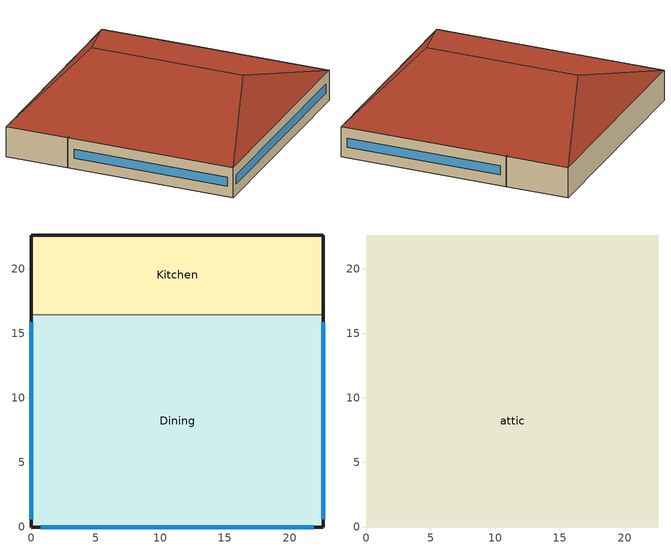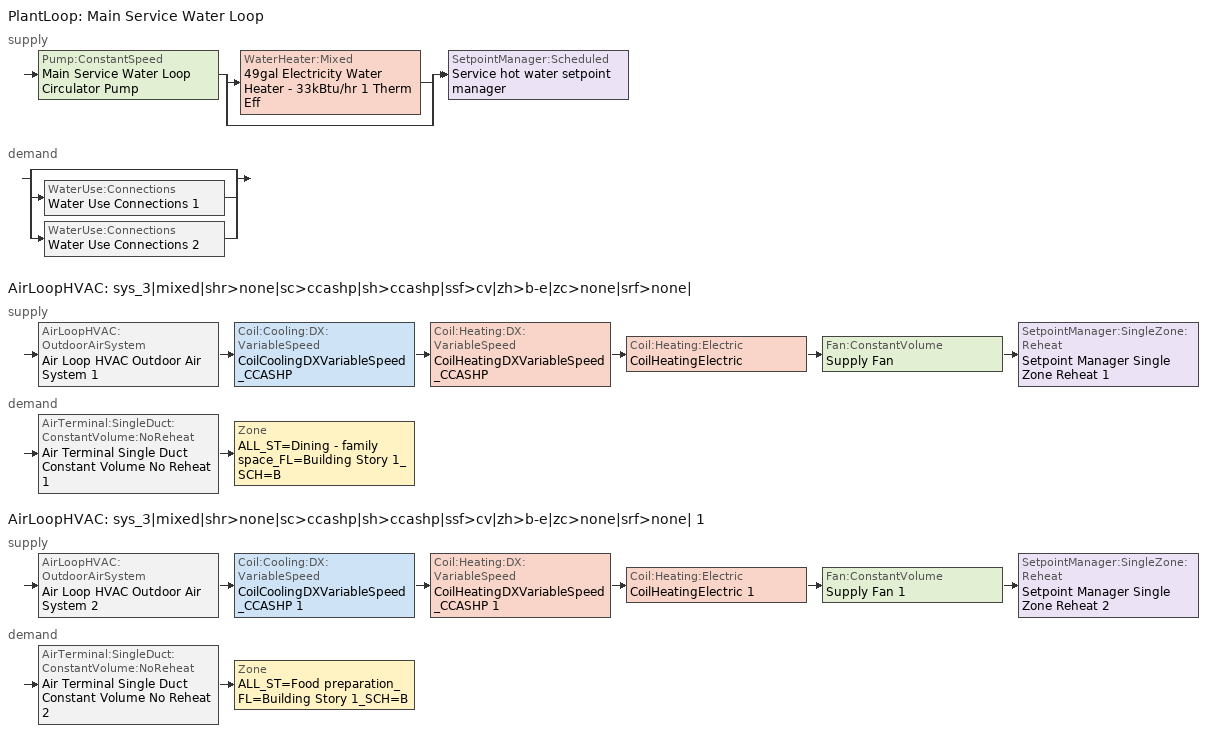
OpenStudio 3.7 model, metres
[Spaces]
Kitchen
 floor foundation (BTAP-Grnd-Floor-Mass:U-0.678_std): 22.61,22.61 22.61,16.44 0,16.44 0,22.61 z0
 wall outside: 22.61,16.44 22.61,22.61 0,22.61 0,16.44 z0:3.05
 wall to Dining: 0,16.44 22.61,16.44 z0:3.05
Dining
 floor foundation (BTAP-Grnd-Floor-Mass:U-0.678_std): 22.61,16.44 22.61,0 0,0 0,16.44 z0
 wall outside: 0,16.44 0,0 22.61,0 22.61,16.44 z0:3.05
 window: 0,15.84 0,0.6 / 22.61,0.6 22.61,15.84 / 0.75,0 21.86,0 z1.07:1.98
attic
 floor to Dining: 22.61,16.44 22.61,0 0,0 0,16.44 z3.05
 floor to Kitchen: 22.61,22.61 22.61,16.44 0,16.44 0,22.61 z3.05
 roof outside: 11.3,18.84,6.82 22.61,22.61,3.05 0,22.61,3.05; 11.3,3.77,6.82 0,0,3.05 22.61,0,3.05; 11.3,18.84,6.82 0,22.61,3.05 0,0,3.05 11.3,3.77,6.82; 11.3,3.77,6.82 22.61,0,3.05 22.61,22.61,3.05 11.3,18.84,6.82
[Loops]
PlantLoop 'Main Service Water Loop'
 supply: Pump:ConstantSpeed 'Main Service Water Loop Circulator Pump' > split
  | WaterHeater:Mixed '49gal Electricity Water Heater - 33kBtu/hr 1 Therm Eff'
  | bypass
  join > SetpointManager:Scheduled 'Service hot water setpoint manager'
 demand: split
  | bypass
  | WaterUse:Connections 'Water Use Connections 1'
  | WaterUse:Connections 'Water Use Connections 2'
AirLoopHVAC 'sys_3|mixed|shr>none|sc>ccashp|sh>ccashp|ssf>cv|zh>b-e|zc>none|srf>none|'
 supply: AirLoopHVAC:OutdoorAirSystem 'Air Loop HVAC Outdoor Air System 1' > Coil:Cooling:DX:VariableSpeed 'CoilCoolingDXVariableSpeed_CCASHP' > Coil:Heating:DX:VariableSpeed 'CoilHeatingDXVariableSpeed_CCASHP' > Coil:Heating:Electric 'CoilHeatingElectric' > Fan:ConstantVolume 'Supply Fan' > SetpointManager:SingleZone:Reheat 'Setpoint Manager Single Zone Reheat 1'
 demand: AirTerminal:SingleDuct:ConstantVolume:NoReheat 'Air Terminal Single Duct Constant Volume No Reheat 1' > Zone 'ALL_ST=Dining - family space_FL=Building Story 1_SCH=B'
AirLoopHVAC 'sys_3|mixed|shr>none|sc>ccashp|sh>ccashp|ssf>cv|zh>b-e|zc>none|srf>none| 1'
 supply: AirLoopHVAC:OutdoorAirSystem 'Air Loop HVAC Outdoor Air System 2' > Coil:Cooling:DX:VariableSpeed 'CoilCoolingDXVariableSpeed_CCASHP 1' > Coil:Heating:DX:VariableSpeed 'CoilHeatingDXVariableSpeed_CCASHP 1' > Coil:Heating:Electric 'CoilHeatingElectric 1' > Fan:ConstantVolume 'Supply Fan 1' > SetpointManager:SingleZone:Reheat 'Setpoint Manager Single Zone Reheat 2'
 demand: AirTerminal:SingleDuct:ConstantVolume:NoReheat 'Air Terminal Single Duct Constant Volume No Reheat 2' > Zone 'ALL_ST=Food preparation_FL=Building Story 1_SCH=B'
[Site]
Calgary Intl AP_AB_CAN: Latitude {deg}=51.11; Longitude {deg}=-114.02; Time Zone {hr}=-7; Elevation {m}=1084.1; Terrain=City
[Building]
FullServiceRestaurant: North Axis {deg}=0; Default Construction Set=BTAP-Mass at hdd = 5000.0; Standards Number of Stories=1; Standards Number of Above Ground Stories=1; Standards Template=BTAP1980TO2010; Standards Building Type=FullServiceRestaurant
[Site:WaterMainsTemperature]
Calculation Method=Correlation; Annual Average Outdoor Air Temperature {C}=4.69167; Maximum Difference In Monthly Average Outdoor Air Temperatures {deltaC}=24.6
[Site:GroundTemperature:BuildingSurface]
19.527, 19.502, 19.536, 19.598, 20.002, 21.64, 22.225, 22.375, 21.449, 20.121, 19.802, 19.633
[SizingPeriod:DesignDay] Barometric Pressure {Pa}=88961; Rain Indicator=No; Snow Indicator=No; Day of Month=21; Daylight Saving Time Indicator=No; Humidity Condition Type=Wetbulb; Dry-Bulb Temperature Range Modifier Type=DefaultMultipliers
Name | Maximum Dry-Bulb Temperature {C} | Daily Dry-Bulb Temperature Range {deltaC} | Wind Speed {m/s} | Wind Direction {deg} | Month | Day Type | Wetbulb or DewPoint at Maximum Dry-Bulb {C} | Solar Model Indicator | ASHRAE Clear Sky Optical Depth for Beam Irradiance | ASHRAE Clear Sky Optical Depth for Diffuse Irradiance | Sky Clearness
Calgary Intl AP Ann Clg .4% Condns DB=>MWB | 28.8 | 12.3 | 4.5 | 160 | 7 | SummerDesignDay | 16 | ASHRAETau | 0.34 | 2.419
Calgary Intl AP Ann Clg .4% Condns WB=>MDB | 25.5 | 12.3 | 4.5 | 160 | 7 | SummerDesignDay | 17.8 | ASHRAETau | 0.34 | 2.419
Calgary Intl AP Ann Htg 99.6% Condns DB | -27.7 | 0 | 2.7 | 200 | 1 | WinterDesignDay | -27.7 | ASHRAEClearSky |  |  | 0
[ClimateZones]
Climate Zone Institution Name 1=ASHRAE; Climate Zone Document Name 1=ANSI/ASHRAE Standard 169; Climate Zone Document Year 1=2006; Climate Zone Value 1=7
[Site:GroundTemperature:Shallow]
-1.6, -5.4, -6.4, -5.5, -0.4, 5.3, 10.8, 14.7, 15.8, 14, 9.5, 4
[Site:GroundTemperature:Deep]
4, 1.3, -0.4, -0.9, 0.1, 2.3, 5.2, 8, 9.9, 10.3, 9.2, 7
[Site:GroundTemperature:FCfactorMethod]
January Ground Temperature {C}=5.5; February Ground Temperature {C}=-2; March Ground Temperature {C}=-7.6; April Ground Temperature {C}=-6.3; May Ground Temperature {C}=-6.6; June Ground Temperature {C}=-0.3; July Ground Temperature {C}=4.9; August Ground Temperature {C}=10.2; September Ground Temperature {C}=13.8; October Ground Temperature {C}=17; November Ground Temperature {C}=16.6; December Ground Temperature {C}=11.1
[Material:NoMass] Roughness=Smooth; Thermal Absorptance=0.9; Solar Absorptance=0.7
Name | Thermal Resistance {m2-K/W} | Visible Absorptance
Typical Carpet Pad; Typical Carpet Pad 1 | 0.21648 | 0.8
Typical Insulation 1 | 0.00118045 | 0.7
Typical Insulation 2 | 2.61923 | 0.7
Typical Insulation 3 | 4.40527 | 0.7
Typical Carpet Pad 2; Typical Carpet Pad 4 | 1.40895 | 0.8
Typical Carpet Pad 3 | 2.28697 | 0.8
Typical Insulation 4 | 0.338965 | 0.7
Typical Insulation 5 | 0.338983 | 0.7
[Material]
Name | Roughness | Thickness {m} | Conductivity {W/m-K} | Density {kg/m3} | Specific Heat {J/kg-K} | Thermal Absorptance | Solar Absorptance | Visible Absorptance
G05 25mm wood | MediumSmooth | 0.0254 | 0.15 | 608 | 1630 | 0.9 | 0.5 | 0.5
100mm Normalweight concrete floor 1 | MediumSmooth | 0.1016 | 2.31 | 2322 | 832
G01 13mm gypsum board 1 | Smooth | 0.0127 | 0.16 | 800 | 1090 | 0.9 | 0.7 | 0.5
4 in. Normalweight Concrete Floor 1 | MediumRough | 0.1016 | 2.31 | 2322 | 832 | 0.9 | 0.7 | 0.7
1IN Stucco 1 | Smooth | 0.0253 | 0.6918 | 1858 | 837 | 0.9 | 0.7 | 0.92
8IN CONCRETE HW RefBldg 1 | Rough | 0.2032 | 1.311 | 2240 | 836.8 | 0.9 | 0.7 | 0.7
1/2IN Gypsum 1 | Smooth | 0.0127 | 0.16 | 784.9 | 830 | 0.9 | 0.4 | 0.4
Metal Roof Surface 1; F08 Metal surface 1 | Smooth | 0.0008 | 45.28 | 7824 | 500 | 0.9 | 0.7 | 0.7
6 in. Normalweight Concrete Floor 1; 6 in. Normalweight Concrete Floor 2; 6 in. Normalweight Concrete Floor 3 | MediumRough | 0.1524 | 2.31 | 2322 | 832 | 0.9 | 0.7 | 0.7
Expanded Polystyrene | MediumSmooth | 0.0408596 | 0.029 | 29 | 1210
[Construction]
BTAP-Int-Partition; BTAP-Int-Door: G05 25mm wood
BTAP-Int-Floor: 100mm Normalweight concrete floor 1, Typical Carpet Pad
BTAP-Int-Wall: G01 13mm gypsum board 1, G01 13mm gypsum board 1
BTAP-Int-Ceiling: Typical Carpet Pad, 100mm Normalweight concrete floor 1
BTAP-Int-Window: SimpleGlazing
BTAP-Ext-Floor-Mass:U-3.822: Typical Insulation 1, 4 in. Normalweight Concrete Floor 1, Typical Carpet Pad 1
BTAP-Ext-Wall-Mass:U-0.346: 1IN Stucco 1, 8IN CONCRETE HW RefBldg 1, Typical Insulation 2, 1/2IN Gypsum 1
BTAP-Ext-Roof-Metal:U-0.227: Metal Roof Surface 1, Typical Insulation 3
BTAP-Grnd-Floor-Mass:U-0.678: 6 in. Normalweight Concrete Floor 1, Typical Carpet Pad 2
BTAP-Grnd-Wall-Mass:U-0.425: 6 in. Normalweight Concrete Floor 2, Typical Carpet Pad 3
BTAP-Grnd-Roof-Mass:U-0.678: 6 in. Normalweight Concrete Floor 3, Typical Carpet Pad 4
BTAP-Ext-FixedWindow:U=0.295 SHGC=0.490; BTAP-Ext-GlassDoors:U=0.295 SHGC=0.490; BTAP-Ext-Skylights:U=0.295 SHGC=0.490; BTAP-Ext-DaylightDomes:U=0.295 SHGC=0.490; BTAP-Ext-DaylightDiffuser:U=0.295 SHGC=0.490: SimpleGlazing:U=0.295 SHGC=0.490
BTAP-Ext-Door:U-2.95: F08 Metal surface 1, Typical Insulation 4
BTAP-Ext-OverHeadDoor:U-2.95: Typical Insulation 5
BTAP-Grnd-Floor-Mass:U-0.678_std: 6 in. Normalweight Concrete Floor 1, Expanded Polystyrene
[DefaultConstructionSet]
BTAP-Mass at hdd = 5000.0: Default Exterior Surface Constructions=BTAP-Mass at hdd = 5000.0; Default Interior Surface Constructions=Default Surface Constructions 2; Default Ground Contact Surface Constructions=BTAP-Mass at hdd = 5000.0 1; Default Exterior SubSurface Constructions=BTAP-Mass at hdd = 5000.0; Default Interior SubSurface Constructions=Default Sub Surface Constructions 2; Interior Partition Construction=BTAP-Int-Partition
[DefaultSurfaceConstructions]
Name | Floor Construction | Wall Construction | Roof Ceiling Construction
Default Surface Constructions 2 | BTAP-Int-Floor | BTAP-Int-Wall | BTAP-Int-Ceiling
BTAP-Mass at hdd = 5000.0 | BTAP-Ext-Floor-Mass:U-3.822 | BTAP-Ext-Wall-Mass:U-0.346 | BTAP-Ext-Roof-Metal:U-0.227
BTAP-Mass at hdd = 5000.0 1 | BTAP-Grnd-Floor-Mass:U-0.678 | BTAP-Grnd-Wall-Mass:U-0.425 | BTAP-Grnd-Roof-Mass:U-0.678
[DefaultSubSurfaceConstructions]
Name | Fixed Window Construction | Operable Window Construction | Door Construction | Glass Door Construction | Overhead Door Construction | Skylight Construction | Tubular Daylight Dome Construction | Tubular Daylight Diffuser Construction
Default Sub Surface Constructions 2 | BTAP-Int-Window | BTAP-Int-Window | BTAP-Int-Door
BTAP-Mass at hdd = 5000.0 | BTAP-Ext-FixedWindow:U=0.295 SHGC=0.490 | BTAP-Ext-FixedWindow:U=0.295 SHGC=0.490 | BTAP-Ext-Door:U-2.95 | BTAP-Ext-GlassDoors:U=0.295 SHGC=0.490 | BTAP-Ext-OverHeadDoor:U-2.95 | BTAP-Ext-Skylights:U=0.295 SHGC=0.490 | BTAP-Ext-DaylightDomes:U=0.295 SHGC=0.490 | BTAP-Ext-DaylightDiffuser:U=0.295 SHGC=0.490
[WindowMaterial:SimpleGlazingSystem] Solar Heat Gain Coefficient=0.49; Visible Transmittance=0.21
Name | U-Factor {W/m2-K}
SimpleGlazing | 2.2
SimpleGlazing:U=0.295 SHGC=0.490 | 2.95
[Space] Volume {m3}=Autocalculate
Name | Space Type | Building Story | Thermal Zone | Part of Total Floor Area
Kitchen | Space Function Food preparation | Building Story 1 | ALL_ST=Food preparation_FL=Building Story 1_SCH=B | Yes
Dining | Space Function Dining - family space | Building Story 1 | ALL_ST=Dining - family space_FL=Building Story 1_SCH=B | Yes
attic | Space Function - undefined - | Building Story 2 | ALL_ST=- undefined -_FL=Building Story 2_SCH=A | No
[BuildingStory]
Name | Nominal Z Coordinate {m}
Building Story 1 | 0
Building Story 2 | 3.0488
[SpaceType] Standards Building Type=Space Function
Name | Default Schedule Set | Design Specification Outdoor Air Object | Standards Space Type
Space Function - undefined - | Space Function - undefined - Schedule Set | Space Function - undefined - Ventilation | - undefined -
Space Function Dining - family space | Space Function Dining - family space Schedule Set | Space Function Dining - family space Ventilation | Dining - family space
Space Function Food preparation | Space Function Food preparation Schedule Set | Space Function Food preparation Ventilation | Food preparation
[DesignSpecification:OutdoorAir]
Name | Outdoor Air Flow per Person {m3/s-person} | Outdoor Air Flow per Floor Area {m3/s-m2} | Outdoor Air Flow Air Changes per Hour {1/hr} | Outdoor Air Method
Space Function - undefined - Ventilation | 0 | 0 | 0
Space Function Dining - family space Ventilation | 0.0711223 |  |  | Sum
Space Function Food preparation Ventilation | 0.0304482 |  |  | Sum
[DefaultScheduleSet] Infiltration Schedule=Always On
Name | Number of People Schedule | People Activity Level Schedule | Lighting Schedule | Electric Equipment Schedule
Space Function - undefined - Schedule Set
Space Function Dining - family space Schedule Set; Space Function Food preparation Schedule Set | NECB-B-Occupancy | NECB-Activity | NECB-B-Lighting | NECB-B-Electric-Equipment
[ThermostatSetpoint:DualSetpoint]
Name | Heating Setpoint Temperature Schedule | Cooling Setpoint Temperature Schedule
Space Function - undefined - Thermostat 3
Space Function Dining - family space Thermostat 3; Space Function Food preparation Thermostat 3 | NECB-B-Thermostat Setpoint-Heating | NECB-B-Thermostat Setpoint-Cooling
[People:Definition] Number of People Calculation Method=People/Area; Fraction Radiant=0.3
Name | People per Space Floor Area {person/m2}
Space Function Dining - family space People Definition | 0.0999967
Space Function Food preparation People Definition | 0.0500522
[People] Work Efficiency Schedule=Work Efficiency Schedule; Clothing Insulation Schedule=Clothing Schedule; Air Velocity Schedule=Air Velocity Schedule; Multiplier=1
Name | People Definition | Space or SpaceType
Space Function Dining - family space People | Space Function Dining - family space People Definition | Space Function Dining - family space
Space Function Food preparation People | Space Function Food preparation People Definition | Space Function Food preparation
[Lights:Definition] Design Level Calculation Method=Watts/Area; Fraction Radiant=0.5; Fraction Visible=0.2
Name | Watts per Space Floor Area {W/m2}
Space Function Dining - family space Lights Definition | 9.59992
Space Function Food preparation Lights Definition | 10.6999
[Lights] Fraction Replaceable=1
Name | Lights Definition | Space or SpaceType
Space Function Dining - family space Lights | Space Function Dining - family space Lights Definition | Space Function Dining - family space
Space Function Food preparation Lights | Space Function Food preparation Lights Definition | Space Function Food preparation
[ElectricEquipment:Definition] Design Level Calculation Method=Watts/Area; Fraction Radiant=0.5
Name | Watts per Space Floor Area {W/m2}
Space Function Dining - family space Elec Equip Definition | 0.999992
Space Function Food preparation Elec Equip Definition | 9.99992
[ElectricEquipment]
Name | Electric Equipment Definition | Space or SpaceType
Space Function Dining - family space Elec Equip | Space Function Dining - family space Elec Equip Definition | Space Function Dining - family space
Space Function Food preparation Elec Equip | Space Function Food preparation Elec Equip Definition | Space Function Food preparation
[SpaceInfiltration:DesignFlowRate] Schedule=Always On Discrete; Design Flow Rate Calculation Method=Flow/ExteriorArea; Flow per Exterior Surface Area {m3/s-m2}=0.001116; Constant Term Coefficient=0; Temperature Term Coefficient=0; Velocity Term Coefficient=0.224; Velocity Squared Term Coefficient=0
Name | Space or SpaceType
attic Infiltration | attic
Dining Infiltration | Dining
Kitchen Infiltration | Kitchen
[ThermalZone] Use Ideal Air Loads=No
Name | Thermostat
ALL_ST=- undefined -_FL=Building Story 2_SCH=A | Space Function - undefined - Thermostat 3
ALL_ST=Dining - family space_FL=Building Story 1_SCH=B | Space Function Dining - family space Thermostat 3
ALL_ST=Food preparation_FL=Building Story 1_SCH=B | Space Function Food preparation Thermostat 3
[Sizing:Zone] Zone Cooling Design Supply Air Humidity Ratio {kg-H2O/kg-air}=0.0085; Zone Heating Design Supply Air Humidity Ratio {kg-H2O/kg-air}=0.008; Cooling Design Air Flow Method=DesignDay; Heating Design Air Flow Method=DesignDay; Account for Dedicated Outdoor Air System=No; Dedicated Outdoor Air System Control Strategy=NeutralSupplyAir; Dedicated Outdoor Air Low Setpoint Temperature for Design {C}=autosize; Dedicated Outdoor Air High Setpoint Temperature for Design {C}=autosize; Zone Load Sizing Method=Sensible Load Only No Latent Load; Zone Latent Cooling Design Supply Air Humidity Ratio Input Method=HumidityRatioDifference; Zone Cooling Design Supply Air Humidity Ratio Difference {kgWater/kgDryAir}=0.005; Zone Latent Heating Design Supply Air Humidity Ratio Input Method=HumidityRatioDifference; Zone Humidification Design Supply Air Humidity Ratio Difference {kgWater/kgDryAir}=0.005
Name | Zone Cooling Design Supply Air Temperature Input Method | Zone Cooling Design Supply Air Temperature {C} | Zone Cooling Design Supply Air Temperature Difference {deltaC} | Zone Heating Design Supply Air Temperature Input Method | Zone Heating Design Supply Air Temperature {C} | Zone Heating Design Supply Air Temperature Difference {deltaC} | Zone Heating Sizing Factor | Zone Cooling Sizing Factor
ALL_ST=- undefined -_FL=Building Story 2_SCH=A | SupplyAirTemperature | 14 | 11.11 | SupplyAirTemperature | 40 | 11.11
ALL_ST=Dining - family space_FL=Building Story 1_SCH=B; ALL_ST=Food preparation_FL=Building Story 1_SCH=B | TemperatureDifference | 13 | 11 | TemperatureDifference | 43 | 21 | 1.3 | 1.1
[Zone equipment]
ALL_ST=Dining - family space_FL=Building Story 1_SCH=B: Air Terminal Single Duct Constant Volume No Reheat 1, ZoneHVACBaseboardConvectiveElectric
ALL_ST=Food preparation_FL=Building Story 1_SCH=B: Air Terminal Single Duct Constant Volume No Reheat 2, ZoneHVACBaseboardConvectiveElectric 1
[Foundation:Kiva]
Bldg Kiva Foundation: Wall Height Above Grade {m}=0; Wall Depth Below Slab {m}=0
[SurfaceProperty:ExposedFoundationPerimeter] Exposed Perimeter Calculation Method=TotalExposedPerimeter
Name | Total Exposed Perimeter {m}
Dining_Floor | 55.4941
Kitchen_Floor | 34.9407
[Foundation:Kiva:Settings]

[PlantLoop]
Main Service Water Loop: Glycol Concentration=0; Maximum Loop Temperature {C}=60; Minimum Loop Temperature {C}=10; Plant Loop Volume {m3}=Autocalculate; Load Distribution Scheme=Optimal
[Sizing:Plant]
Main Service Water Loop: Loop Type=Heating; Design Loop Exit Temperature {C}=60; Loop Design Temperature Difference {deltaC}=5; Sizing Option=NonCoincident; Zone Timesteps in Averaging Window=1; Coincident Sizing Factor Mode=None
[SetpointManager:Scheduled]
Service hot water setpoint manager: Control Variable=Temperature; Schedule=Service Water Loop Temp - 140F; Setpoint Node or NodeList=Main Service Water Loop Supply Outlet Node
[Pump:ConstantSpeed]
Main Service Water Loop Circulator Pump: Rated Flow Rate {m3/s}=autosize; Rated Pump Head {Pa}=284784; Rated Power Consumption {W}=autosize; Motor Efficiency=0.7; Fraction of Motor Inefficiencies to Fluid Stream=0; Pump Control Type=Intermittent; Design Power Sizing Method=PowerPerFlowPerPressure; Design Electric Power per Unit Flow Rate {W/(m3/s)}=348701.1; Design Shaft Power per Unit Flow Rate per Unit Head {W-s/m3-Pa}=1.28205
[WaterHeater:Mixed]
49gal Electricity Water Heater - 33kBtu/hr 1 Therm Eff: Tank Volume {m3}=0.184338; Setpoint Temperature Schedule=Service Water Loop Temp - 140F; Deadband Temperature Difference {deltaC}=2; Maximum Temperature Limit {C}=60; Heater Control Type=Cycle; Heater Maximum Capacity {W}=9631.68; Heater Fuel Type=Electricity; Heater Thermal Efficiency=1; Off Cycle Parasitic Fuel Consumption Rate {W}=31.3783; Off Cycle Parasitic Fuel Type=Electricity; Off Cycle Parasitic Heat Fraction to Tank=0.8; On Cycle Parasitic Fuel Consumption Rate {W}=31.3783; On Cycle Parasitic Fuel Type=Electricity; On Cycle Parasitic Heat Fraction to Tank=0; Ambient Temperature Indicator=Schedule; Ambient Temperature Schedule=Water Heater Ambient Temp Schedule 70.0F; Off Cycle Loss Coefficient to Ambient Temperature {W/K}=1.9766; On Cycle Loss Coefficient to Ambient Temperature {W/K}=1.9766; Use Side Effectiveness=1; Source Side Effectiveness=1; Use Side Design Flow Rate {m3/s}=autosize; Source Side Design Flow Rate {m3/s}=autosize; Indirect Water Heating Recovery Time {hr}=1.5; Source Side Flow Control Mode=IndirectHeatPrimarySetpoint
[WaterHeater:Sizing]
49gal Electricity Water Heater - 33kBtu/hr 1 Therm Eff: Design Mode=PeakDraw; Time Storage Can Meet Peak Draw {hr}=0.538503; Time for Tank Recovery {hr}=0; Nominal Tank Volume for Autosizing Plant Connections {m3}=1
[WaterUse:Connections] Drain Water Heat Exchanger Type=None; Drain Water Heat Exchanger Destination=Plant
Name | Water Use Equipment Name 1
Water Use Connections 1 | Dining Service Water Use 0.38gal/min
Water Use Connections 2 | Kitchen Service Water Use 0.07gal/min
[WaterUse:Equipment:Definition]
Name | Peak Flow Rate {m3/s} | Target Temperature Schedule | Sensible Fraction Schedule | Latent Fraction Schedule
Dining Service Water Use Def 0.38gal/min | 2.39515e-05 | Schedule Ruleset 5 | Schedule Ruleset 3 | Schedule Ruleset 4
Kitchen Service Water Use Def 0.07gal/min | 4.49574e-06 | Schedule Ruleset 8 | Schedule Ruleset 6 | Schedule Ruleset 7
[WaterUse:Equipment] Flow Rate Fraction Schedule=NECB-B-Service Water Heating
Name | Water Use Equipment Definition | Space
Dining Service Water Use 0.38gal/min | Dining Service Water Use Def 0.38gal/min | Dining
Kitchen Service Water Use 0.07gal/min | Kitchen Service Water Use Def 0.07gal/min | Kitchen
[AirLoopHVAC] Design Supply Air Flow Rate {m3/s}=autosize; Design Return Air Flow Fraction of Supply Air Flow=1
Name | Availability Schedule
sys_3|mixed|shr>none|sc>ccashp|sh>ccashp|ssf>cv|zh>b-e|zc>none|srf>none| | sys_3|mixed|shr>none|sc>ccashp|sh>ccashp|ssf>cv|zh>b-e|zc>none|srf>none| Occ Sch
sys_3|mixed|shr>none|sc>ccashp|sh>ccashp|ssf>cv|zh>b-e|zc>none|srf>none| 1 | sys_3|mixed|shr>none|sc>ccashp|sh>ccashp|ssf>cv|zh>b-e|zc>none|srf>none| 1 Occ Sch
[Sizing:System] Type of Load to Size On=Sensible; Central Heating Maximum System Air Flow Ratio=1; Preheat Design Temperature {C}=7; Preheat Design Humidity Ratio {kg-H2O/kg-Air}=0.008; Precool Design Temperature {C}=13; Precool Design Humidity Ratio {kg-H2O/kg-Air}=0.008; Central Cooling Design Supply Air Temperature {C}=13; Central Heating Design Supply Air Temperature {C}=43; Sizing Option=NonCoincident; 100% Outdoor Air in Cooling=No; 100% Outdoor Air in Heating=No; Central Cooling Design Supply Air Humidity Ratio {kg-H2O/kg-Air}=0.0085; Central Heating Design Supply Air Humidity Ratio {kg-H2O/kg-Air}=0.008; Cooling Design Air Flow Method=DesignDay; Cooling Design Air Flow Rate {m3/s}=0; Heating Design Air Flow Method=DesignDay; Heating Design Air Flow Rate {m3/s}=0; System Outdoor Air Method=ZoneSum; Zone Maximum Outdoor Air Fraction=1; Cooling Supply Air Flow Rate Per Floor Area {m3/s-m2}=0.00996765; Cooling Fraction of Autosized Cooling Supply Air Flow Rate=1; Cooling Supply Air Flow Rate Per Unit Cooling Capacity {m3/s-W}=3.94755e-05; Heating Supply Air Flow Rate Per Floor Area {m3/s-m2}=0.00996765; Heating Fraction of Autosized Heating Supply Air Flow Rate=1; Heating Fraction of Autosized Cooling Supply Air Flow Rate=1; Heating Supply Air Flow Rate Per Unit Heating Capacity {m3/s-W}=3.15882e-05; Cooling Design Capacity Method=CoolingDesignCapacity; Cooling Design Capacity {W}=autosize; Cooling Design Capacity Per Floor Area {W/m2}=234.7; Fraction of Autosized Cooling Design Capacity=1; Heating Design Capacity Method=HeatingDesignCapacity; Heating Design Capacity {W}=autosize; Heating Design Capacity Per Floor Area {W/m2}=157; Fraction of Autosized Heating Design Capacity=1; Central Cooling Capacity Control Method=OnOff; Occupant Diversity=autosize
sys_3|mixed|shr>none|sc>ccashp|sh>ccashp|ssf>cv|zh>b-e|zc>none|srf>none|; sys_3|mixed|shr>none|sc>ccashp|sh>ccashp|ssf>cv|zh>b-e|zc>none|srf>none| 1
[SetpointManager:SingleZone:Reheat] Minimum Supply Air Temperature {C}=13; Maximum Supply Air Temperature {C}=43
Name | Control Zone | Setpoint Node or NodeList
Setpoint Manager Single Zone Reheat 1 | ALL_ST=Dining - family space_FL=Building Story 1_SCH=B | sys_3|mixed|shr>none|sc>ccashp|sh>ccashp|ssf>cv|zh>b-e|zc>none|srf>none| Supply Outlet Node
Setpoint Manager Single Zone Reheat 2 | ALL_ST=Food preparation_FL=Building Story 1_SCH=B | sys_3|mixed|shr>none|sc>ccashp|sh>ccashp|ssf>cv|zh>b-e|zc>none|srf>none| 1 Supply Outlet Node
[Fan:ConstantVolume] Availability Schedule=Always On Discrete; Fan Total Efficiency=0.39975; Pressure Rise {Pa}=640; Maximum Flow Rate {m3/s}=AutoSize; Motor Efficiency=0.615
Supply Fan; Supply Fan 1
[Coil:Heating:DX:VariableSpeed] Nominal Speed Level=1; Rated Air Flow Rate At Selected Nominal Speed Level {m3/s}=autosize; Energy Part Load Fraction Curve=Mitsubishi Hyper Heating VRF Outdoor Unit HPLFFPLR curve; Defrost Energy Input Ratio Function of Temperature Curve=Mitsubishi Hyper Heating VRF Outdoor Unit Defrost HEIRFT curve; Minimum Outdoor Dry-Bulb Temperature for Compressor Operation {C}=-25; Maximum Outdoor Dry-Bulb Temperature for Defrost Operation {C}=5; Crankcase Heater Capacity {W}=1e-06; Maximum Outdoor Dry-Bulb Temperature for Crankcase Heater Operation {C}=10; Defrost Strategy=ReverseCycle; Defrost Control=OnDemand; Defrost Time Period Fraction=0.166667; Resistive Defrost Heater Capacity {W}=autosize
Name | Rated Heating Capacity At Selected Nominal Speed Level {W}
CoilHeatingDXVariableSpeed_CCASHP | 99302
CoilHeatingDXVariableSpeed_CCASHP 1 | 10057.8
[Coil:Heating:DX:VariableSpeed:SpeedData] Reference Unit Gross Rated Heating Capacity {W}=9124.85; Reference Unit Rated Air Flow Rate {m3/s}=0.653; Rated Supply Air Fan Power Per Volume Flow Rate 2017 {W/(m3/s)}=773.3; Rated Supply Air Fan Power Per Volume Flow Rate 2023 {W/(m3/s)}=934.4; Heating Capacity Function of Temperature Curve=Mitsubishi Hyper Heating VRF Outdoor Unit HCAPFT curve; Total  Heating Capacity Function of Air Flow Fraction Curve=Mitsubishi Hyper Heating VRF Outdoor Unit HCAPFFF curve; Energy Input Ratio Function of Temperature Curve=Mitsubishi Hyper Heating VRF Outdoor Unit HEIRFT curve; Energy Input Ratio Function of Air Flow Fraction Curve=Mitsubishi Hyper Heating VRF Outdoor Unit HEIRFFF curve
Name | Reference Unit Gross Rated Heating COP
Coil Heating DX Variable Speed Speed Data 1 | 4.31513
Coil Heating DX Variable Speed Speed Data 2 | 4.21496
[Coil:Heating:Electric] Availability Schedule=Always On Discrete
CoilHeatingElectric; CoilHeatingElectric 1
[Coil:Cooling:DX:VariableSpeed] Nominal Speed Level=1; Rated Air Flow Rate At Selected Nominal Speed Level {m3/s}=autosize; Nominal Time for Condensate to Begin Leaving the Coil {s}=0; Initial Moisture Evaporation Rate Divided by Steady-State AC Latent Capacity=0; Maximum Cycling Rate {cycles/hr}=2.5; Latent Capacity Time Constant {s}=60; Fan Delay Time {s}=60; Energy Part Load Fraction Curve=Mitsubishi Hyper Heating VRF Outdoor Unit CPLFFPLR curve; Condenser Type=AirCooled; Evaporative Condenser Pump Rated Power Consumption {W}=0; Crankcase Heater Capacity {W}=1e-06; Maximum Outdoor Dry-Bulb Temperature for Crankcase Heater Operation {C}=10; Minimum Outdoor Dry-Bulb Temperature for Compressor Operation {C}=-25; Basin Heater Capacity {W/K}=0; Basin Heater Setpoint Temperature {C}=2
Name | Gross Rated Total Cooling Capacity At Selected Nominal Speed Level {W}
CoilCoolingDXVariableSpeed_CCASHP | 99302
CoilCoolingDXVariableSpeed_CCASHP 1 | 10057.8
[Coil:Cooling:DX:VariableSpeed:SpeedData] Reference Unit Gross Rated Total Cooling Capacity {W}=8914.19; Reference Unit Gross Rated Sensible Heat Ratio=0.79; Reference Unit Rated Air Flow Rate {m3/s}=0.944; Rated Evaporator Fan Power Per Volume Flow Rate 2017 {W/(m3/s)}=773.3; Rated Evaporator Fan Power Per Volume Flow Rate 2023 {W/(m3/s)}=934.4; Total Cooling Capacity Function of Temperature Curve=Mitsubishi Hyper Heating VRF Outdoor Unit CCAPFT curve; Total Cooling Capacity Function of Air Flow Fraction Curve=Mitsubishi Hyper Heating VRF Outdoor Unit CCAPFFF curve; Energy Input Ratio Function of Temperature Curve=Mitsubishi Hyper Heating VRF Outdoor Unit CEIRFT curve; Energy Input Ratio Function of Air Flow Fraction Curve=Mitsubishi Hyper Heating VRF Outdoor Unit CEIRFFF curve
Name | Reference Unit Gross Rated Cooling COP {W/W}
Coil Cooling DX Variable Speed Speed Data 1 | 3.76
Coil Cooling DX Variable Speed Speed Data 2 | 4.11
[Controller:OutdoorAir] Minimum Outdoor Air Flow Rate {m3/s}=autosize; Maximum Outdoor Air Flow Rate {m3/s}=Autosize; Economizer Control Action Type=ModulateFlow; Lockout Type=NoLockout; Minimum Limit Type=FixedMinimum; High Humidity Control=No; Heat Recovery Bypass Control Type=BypassWhenWithinEconomizerLimits; Economizer Operation Staging=InterlockedWithMechanicalCooling
Name | Economizer Control Type | Minimum Outdoor Air Schedule | Controller Mechanical Ventilation | Economizer Maximum Limit Dry-Bulb Temperature {C} | Economizer Maximum Limit Enthalpy {J/kg} | Economizer Minimum Limit Dry-Bulb Temperature {C}
Controller Outdoor Air 1 | DifferentialEnthalpy | sys_3|mixed|shr>none|sc>ccashp|sh>ccashp|ssf>cv|zh>b-e|zc>none|srf>none| Occ Sch | Controller Mechanical Ventilation 1
Controller Outdoor Air 2 | NoEconomizer | sys_3|mixed|shr>none|sc>ccashp|sh>ccashp|ssf>cv|zh>b-e|zc>none|srf>none| 1 Occ Sch | Controller Mechanical Ventilation 2 | 28 | 64000 | -100
[Controller:MechanicalVentilation] Availability Schedule=Always On Discrete
Controller Mechanical Ventilation 1; Controller Mechanical Ventilation 2
[AirLoopHVAC:OutdoorAirSystem]
Name | Controller
Air Loop HVAC Outdoor Air System 1 | Controller Outdoor Air 1
Air Loop HVAC Outdoor Air System 2 | Controller Outdoor Air 2
[AirTerminal:SingleDuct:ConstantVolume:NoReheat] Availability Schedule=Always On Discrete; Maximum Air Flow Rate {m3/s}=AutoSize
Air Terminal Single Duct Constant Volume No Reheat 1; Air Terminal Single Duct Constant Volume No Reheat 2
[ZoneHVAC:Baseboard:Convective:Electric] Availability Schedule=Always On Discrete; Nominal Capacity {W}=autosize; Efficiency=1
ZoneHVACBaseboardConvectiveElectric; ZoneHVACBaseboardConvectiveElectric 1
[AvailabilityManager:NightCycle] Applicability Schedule=Always On Discrete; Control Type=CycleOnAny; Thermostat Tolerance {deltaC}=1; Cycling Run Time {s}=3600
Availability Manager Night Cycle 1; Availability Manager Night Cycle 2
[Schedule:Ruleset]
Always On: Default Day Schedule=Always On Default
Clothing Schedule: Default Day Schedule=Clothing Schedule Default Winter Clothes
Air Velocity Schedule: Default Day Schedule=Air Velocity Schedule Default
Work Efficiency Schedule: Default Day Schedule=Work Efficiency Schedule Default
NECB-B-Occupancy: Default Day Schedule=NECB-B-Occupancy Default
NECB-Activity: Default Day Schedule=NECB-Activity Default; Summer Design Day Schedule=NECB-Activity Summer Design Day; Winter Design Day Schedule=NECB-Activity Winter Design Day
NECB-B-Lighting: Default Day Schedule=NECB-B-Lighting Default
NECB-B-Electric-Equipment: Default Day Schedule=NECB-B-Electric-Equipment Default
NECB-B-Thermostat Setpoint-Heating: Default Day Schedule=NECB-B-Thermostat Setpoint-Heating Default
NECB-B-Thermostat Setpoint-Cooling: Default Day Schedule=NECB-B-Thermostat Setpoint-Cooling Default
Service Water Loop Temp - 140F: Default Day Schedule=Service Water Loop Temp - 140F Default
Water Heater Ambient Temp Schedule 70.0F: Default Day Schedule=Water Heater Ambient Temp Schedule 70.0F Default
Schedule Ruleset 3: Default Day Schedule=Schedule Day 5
Schedule Ruleset 4: Default Day Schedule=Schedule Day 6
Schedule Ruleset 5: Default Day Schedule=Schedule Day 7
NECB-B-Service Water Heating: Default Day Schedule=NECB-B-Service Water Heating Default
Schedule Ruleset 6: Default Day Schedule=Schedule Day 8
Schedule Ruleset 7: Default Day Schedule=Schedule Day 9
Schedule Ruleset 8: Default Day Schedule=Schedule Day 10
sys_3|mixed|shr>none|sc>ccashp|sh>ccashp|ssf>cv|zh>b-e|zc>none|srf>none| Occ Sch: Default Day Schedule=sys_3|mixed|shr>none|sc>ccashp|sh>ccashp|ssf>cv|zh>b-e|zc>none|srf>none| Occ Sch Default; Summer Design Day Schedule=sys_3|mixed|shr>none|sc>ccashp|sh>ccashp|ssf>cv|zh>b-e|zc>none|srf>none| Occ Sch Summer Design Day; Winter Design Day Schedule=sys_3|mixed|shr>none|sc>ccashp|sh>ccashp|ssf>cv|zh>b-e|zc>none|srf>none| Occ Sch Winter Design Day
sys_3|mixed|shr>none|sc>ccashp|sh>ccashp|ssf>cv|zh>b-e|zc>none|srf>none| 1 Occ Sch: Default Day Schedule=sys_3|mixed|shr>none|sc>ccashp|sh>ccashp|ssf>cv|zh>b-e|zc>none|srf>none| 1 Occ Sch Default; Summer Design Day Schedule=sys_3|mixed|shr>none|sc>ccashp|sh>ccashp|ssf>cv|zh>b-e|zc>none|srf>none| 1 Occ Sch Summer Design Day; Winter Design Day Schedule=sys_3|mixed|shr>none|sc>ccashp|sh>ccashp|ssf>cv|zh>b-e|zc>none|srf>none| 1 Occ Sch Winter Design Day
[Schedule:Day]
Always On Default: No, 24, 0, 1
Clothing Schedule Default Winter Clothes; sys_3|mixed|shr>none|sc>ccashp|sh>ccashp|ssf>cv|zh>b-e|zc>none|srf>none| Occ Sch Winter Design Day; sys_3|mixed|shr>none|sc>ccashp|sh>ccashp|ssf>cv|zh>b-e|zc>none|srf>none| Occ Sch Summer Design Day; sys_3|mixed|shr>none|sc>ccashp|sh>ccashp|ssf>cv|zh>b-e|zc>none|srf>none| 1 Occ Sch Winter Design Day; sys_3|mixed|shr>none|sc>ccashp|sh>ccashp|ssf>cv|zh>b-e|zc>none|srf>none| 1 Occ Sch Summer Design Day: 24, 0, 1
Clothing Schedule Summer Clothes: 24, 0, 0.5
Air Velocity Schedule Default; Schedule Day 5; Schedule Day 8: 24, 0, 0.2
Work Efficiency Schedule Default: 24, 0, 0
NECB-B-Occupancy Default; NECB-B-Occupancy Default|Wkdy Day: No, 1, 0, 0.3, 2, 0, 0.1, 9, 0, 0, 10, 0, 0.1, 11, 0, 0.2, 12, 0, 0.5, 13, 0, 0.9, 14, 0, 0.8, 15, 0, 0.5, 17, 0, 0.2, 18, 0, 0.3, 19, 0, 0.6, 22, 0, 0.9, 23, 0, 0.6, 24, 0, 0.4
NECB-B-Occupancy Sat Day: No, 1, 0, 0.5, 2, 0, 0.3, 9, 0, 0, 10, 0, 0.1, 11, 0, 0.2, 12, 0, 0.5, 13, 0, 0.9, 14, 0, 0.8, 15, 0, 0.5, 17, 0, 0.2, 18, 0, 0.3, 19, 0, 0.6, 22, 0, 0.9, 24, 0, 0.6
NECB-B-Occupancy Sun|Hol Day: No, 1, 0, 0.1, 2, 0, 0.3, 10, 0, 0, 11, 0, 0.1, 12, 0, 0.4, 14, 0, 0.5, 15, 0, 0.4, 18, 0, 0.2, 19, 0, 0.5, 21, 0, 0.7, 22, 0, 0.5, 23, 0, 0.3, 24, 0, 0.1
NECB-Activity Default; NECB-Activity Winter Design Day; NECB-Activity Summer Design Day: No, 24, 0, 130
NECB-B-Lighting Default; NECB-B-Lighting Default|Wkdy Day; NECB-B-Lighting Sat Day; NECB-B-Electric-Equipment Default; NECB-B-Electric-Equipment Default|Wkdy Day; NECB-B-Electric-Equipment Sat Day: No, 1, 0, 0.9, 2, 0, 0.5, 9, 0, 0.1, 10, 0, 0.5, 11, 0, 0.7, 24, 0, 0.9
NECB-B-Lighting Sun|Hol Day; NECB-B-Electric-Equipment Sun|Hol Day: No, 2, 0, 0.5, 10, 0, 0.1, 11, 0, 0.5, 23, 0, 0.9, 24, 0, 0.5
NECB-B-Thermostat Setpoint-Heating Default; NECB-B-Thermostat Setpoint-Heating Default|Wkdy Day; NECB-B-Thermostat Setpoint-Heating Sat Day: No, 2, 0, 22, 8, 0, 18, 9, 0, 20, 24, 0, 22
NECB-B-Thermostat Setpoint-Heating Sun|Hol Day: No, 1, 0, 18, 2, 0, 22, 9, 0, 18, 10, 0, 20, 23, 0, 22, 24, 0, 18
NECB-B-Thermostat Setpoint-Cooling Default; NECB-B-Thermostat Setpoint-Cooling Default|Wkdy Day; NECB-B-Thermostat Setpoint-Cooling Sat Day: No, 1, 0, 24, 8, 0, 35, 24, 0, 24
NECB-B-Thermostat Setpoint-Cooling Sun|Hol Day: No, 9, 0, 35, 23, 0, 24, 24, 0, 35
Service Water Loop Temp - 140F Default; Schedule Day 7; Schedule Day 10: 24, 0, 60
Water Heater Ambient Temp Schedule 70.0F Default: 24, 0, 21.1111
Schedule Day 6; Schedule Day 9: 24, 0, 0.05
NECB-B-Service Water Heating Default; NECB-B-Service Water Heating Default|Wkdy Day: No, 1, 0, 0.6, 2, 0, 0.5, 9, 0, 0.05, 11, 0, 0.7, 12, 0, 0.4, 13, 0, 0.5, 15, 0, 0.6, 16, 0, 0.4, 18, 0, 0.3, 19, 0, 0.4, 20, 0, 0.5, 22, 0, 0.8, 24, 0, 0.9
NECB-B-Service Water Heating Sat Day: No, 1, 0, 0.7, 2, 0, 0.6, 9, 0, 0.05, 11, 0, 0.7, 12, 0, 0.4, 13, 0, 0.5, 15, 0, 0.6, 16, 0, 0.4, 18, 0, 0.3, 19, 0, 0.4, 20, 0, 0.5, 22, 0, 0.8, 24, 0, 0.9
NECB-B-Service Water Heating Sun|Hol Day: No, 1, 0, 0.5, 2, 0, 0.6, 9, 0, 0.05, 11, 0, 0.7, 12, 0, 0.4, 13, 0, 0.5, 15, 0, 0.6, 16, 0, 0.4, 18, 0, 0.3, 19, 0, 0.4, 20, 0, 0.5, 22, 0, 0.8, 24, 0, 0.5
sys_3|mixed|shr>none|sc>ccashp|sh>ccashp|ssf>cv|zh>b-e|zc>none|srf>none| Occ Sch Default; sys_3|mixed|shr>none|sc>ccashp|sh>ccashp|ssf>cv|zh>b-e|zc>none|srf>none| 1 Occ Sch Default: 1, 0, 1, 10, 0, 0, 24, 0, 1
Schedule Day 11; Schedule Day 13: 1, 0, 0, 2, 0, 1, 11, 0, 0, 23, 0, 1, 24, 0, 0
Schedule Day 12; Schedule Day 14: 2, 0, 1, 10, 0, 0, 24, 0, 1
[Schedule:Rule] Date Specification Type=DateRange
Name | Schedule Ruleset | Rule Order | Day Schedule | Start Month | Start Day | End Month | End Day | Apply Monday | Apply Tuesday | Apply Wednesday | Apply Thursday | Apply Friday | Apply Saturday | Apply Sunday
Schedule Rule 1 | Clothing Schedule | 0 | Clothing Schedule Summer Clothes | 5 | 1 | 9 | 30
Schedule Rule 2 | NECB-B-Occupancy | 2 | NECB-B-Occupancy Default|Wkdy Day | 1 | 1 | 12 | 31 | Yes | Yes | Yes | Yes | Yes
Schedule Rule 3 | NECB-B-Occupancy | 1 | NECB-B-Occupancy Sat Day | 1 | 1 | 12 | 31 |  |  |  |  |  | Yes
Schedule Rule 4 | NECB-B-Occupancy | 0 | NECB-B-Occupancy Sun|Hol Day | 1 | 1 | 12 | 31 |  |  |  |  |  |  | Yes
Schedule Rule 5 | NECB-B-Lighting | 2 | NECB-B-Lighting Default|Wkdy Day | 1 | 1 | 12 | 31 | Yes | Yes | Yes | Yes | Yes
Schedule Rule 6 | NECB-B-Lighting | 1 | NECB-B-Lighting Sat Day | 1 | 1 | 12 | 31 |  |  |  |  |  | Yes
Schedule Rule 7 | NECB-B-Lighting | 0 | NECB-B-Lighting Sun|Hol Day | 1 | 1 | 12 | 31 |  |  |  |  |  |  | Yes
Schedule Rule 8 | NECB-B-Electric-Equipment | 2 | NECB-B-Electric-Equipment Default|Wkdy Day | 1 | 1 | 12 | 31 | Yes | Yes | Yes | Yes | Yes
Schedule Rule 9 | NECB-B-Electric-Equipment | 1 | NECB-B-Electric-Equipment Sat Day | 1 | 1 | 12 | 31 |  |  |  |  |  | Yes
Schedule Rule 10 | NECB-B-Electric-Equipment | 0 | NECB-B-Electric-Equipment Sun|Hol Day | 1 | 1 | 12 | 31 |  |  |  |  |  |  | Yes
Schedule Rule 11 | NECB-B-Thermostat Setpoint-Heating | 2 | NECB-B-Thermostat Setpoint-Heating Default|Wkdy Day | 1 | 1 | 12 | 31 | Yes | Yes | Yes | Yes | Yes
Schedule Rule 12 | NECB-B-Thermostat Setpoint-Heating | 1 | NECB-B-Thermostat Setpoint-Heating Sat Day | 1 | 1 | 12 | 31 |  |  |  |  |  | Yes
Schedule Rule 13 | NECB-B-Thermostat Setpoint-Heating | 0 | NECB-B-Thermostat Setpoint-Heating Sun|Hol Day | 1 | 1 | 12 | 31 |  |  |  |  |  |  | Yes
Schedule Rule 14 | NECB-B-Thermostat Setpoint-Cooling | 2 | NECB-B-Thermostat Setpoint-Cooling Default|Wkdy Day | 1 | 1 | 12 | 31 | Yes | Yes | Yes | Yes | Yes
Schedule Rule 15 | NECB-B-Thermostat Setpoint-Cooling | 1 | NECB-B-Thermostat Setpoint-Cooling Sat Day | 1 | 1 | 12 | 31 |  |  |  |  |  | Yes
Schedule Rule 16 | NECB-B-Thermostat Setpoint-Cooling | 0 | NECB-B-Thermostat Setpoint-Cooling Sun|Hol Day | 1 | 1 | 12 | 31 |  |  |  |  |  |  | Yes
Schedule Rule 17 | NECB-B-Service Water Heating | 2 | NECB-B-Service Water Heating Default|Wkdy Day | 1 | 1 | 12 | 31 | Yes | Yes | Yes | Yes | Yes
Schedule Rule 18 | NECB-B-Service Water Heating | 1 | NECB-B-Service Water Heating Sat Day | 1 | 1 | 12 | 31 |  |  |  |  |  | Yes
Schedule Rule 19 | NECB-B-Service Water Heating | 0 | NECB-B-Service Water Heating Sun|Hol Day | 1 | 1 | 12 | 31 |  |  |  |  |  |  | Yes
Schedule Rule 20 | sys_3|mixed|shr>none|sc>ccashp|sh>ccashp|ssf>cv|zh>b-e|zc>none|srf>none| Occ Sch | 1 | Schedule Day 11 | 1 | 1 | 12 | 31 |  |  |  |  |  |  | Yes
Schedule Rule 21 | sys_3|mixed|shr>none|sc>ccashp|sh>ccashp|ssf>cv|zh>b-e|zc>none|srf>none| Occ Sch | 0 | Schedule Day 12 | 1 | 7 | 12 | 30 |  |  |  |  |  | Yes
Schedule Rule 22 | sys_3|mixed|shr>none|sc>ccashp|sh>ccashp|ssf>cv|zh>b-e|zc>none|srf>none| 1 Occ Sch | 1 | Schedule Day 13 | 1 | 1 | 12 | 31 |  |  |  |  |  |  | Yes
Schedule Rule 23 | sys_3|mixed|shr>none|sc>ccashp|sh>ccashp|ssf>cv|zh>b-e|zc>none|srf>none| 1 Occ Sch | 0 | Schedule Day 14 | 1 | 7 | 12 | 30 |  |  |  |  |  | Yes
[Schedule:Constant]
Always On Discrete: Value=1
[Curve:Quadratic] Coefficient3 x**2=0
Name | Coefficient1 Constant | Coefficient2 x | Minimum Value of x | Maximum Value of x
Mitsubishi Hyper Heating VRF Outdoor Unit CCAPFFF curve; Mitsubishi Hyper Heating VRF Outdoor Unit HCAPFFF curve | 0.8 | 0.2 | 0.5 | 1.5
Mitsubishi Hyper Heating VRF Outdoor Unit CEIRFFF curve; Mitsubishi Hyper Heating VRF Outdoor Unit HEIRFFF curve | 1 | 0 | 0 | 1
[Curve:Biquadratic] Minimum Value of x=15
Name | Coefficient1 Constant | Coefficient2 x | Coefficient3 x**2 | Coefficient4 y | Coefficient5 y**2 | Coefficient6 x*y | Maximum Value of x | Minimum Value of y | Maximum Value of y
Mitsubishi Hyper Heating VRF Outdoor Unit CCAPFT curve | 0.041806 | 0.0640406 | -0.000556932 | 0.00840778 | -0.00010814 | -0.000333479 | 24 | -5 | 43
Mitsubishi Hyper Heating VRF Outdoor Unit CEIRFT curve | 1.51115 | -0.0599811 | 0.000969596 | -0.00845921 | 0.000389855 | 0.000125837 | 24 | -5 | 43
Mitsubishi Hyper Heating VRF Outdoor Unit HCAPFT curve | 1.04243 | 0.0320234 | -0.00158028 | 0.0255781 | -0.000168303 | -0.00103771 | 27.2 | -25 | 15
Mitsubishi Hyper Heating VRF Outdoor Unit HEIRFT curve | 1.2246 | 0.0053626 | -0.000269902 | -0.0415824 | 0.000500483 | 0.000352842 | 27.2 | -25 | 15
[Table:Lookup]
Mitsubishi Hyper Heating VRF Outdoor Unit CPLFFPLR curve: None, 1, Dimensionless, 0, 0, 0, 0, 0, 0, 0, 0, 0, 0
Mitsubishi Hyper Heating VRF Outdoor Unit HPLFFPLR curve: None, 1, Dimensionless, 0, 0, 0, 0, 0, 0, 0, 0, 0
Mitsubishi Hyper Heating VRF Outdoor Unit Defrost HEIRFT curve: None, 1, Dimensionless, 1, 1, 1, 1, 1, 1, 1, 1, 1, 1, 1, 1, 1, 1, 1, 1, 1, 1, 1, 1, 1, 1
